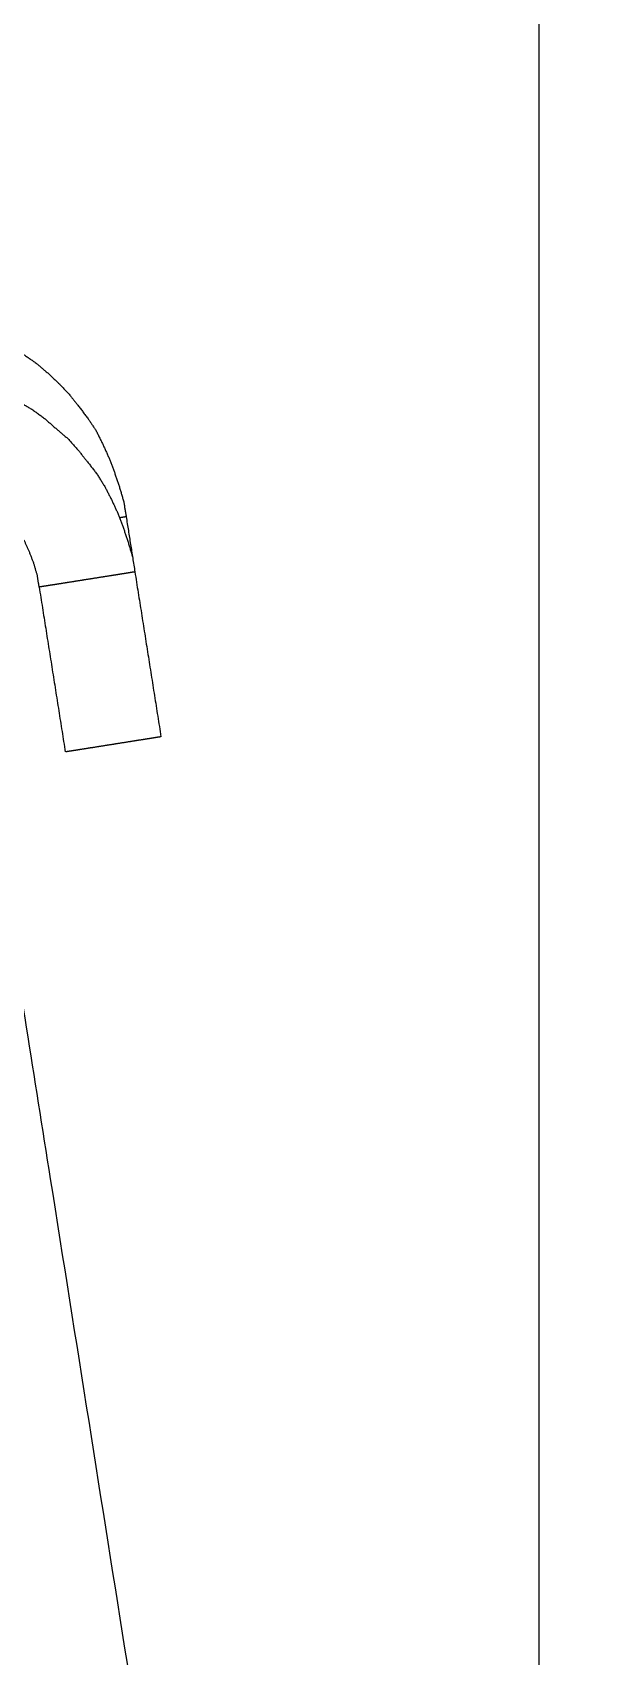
# Model space of a CAD drawing. Header units: inches. Extents: x 5516 to 5996, y -2506 to -2249.
# Drawn here: x 5687.65 to 5692.27, y -2476.66 to -2463.45 of the extents above; entities that cross this region are included whole.
import ezdxf

# ---------------------------------------------------------------- set-up
doc = ezdxf.new("R2010")
doc.units = ezdxf.units.IN
doc.header["$LTSCALE"] = 12
doc.header["$MEASUREMENT"] = 0
doc.layers.add('Make2D$Visible$Curves', color=18, linetype='Continuous', true_color=0x000000)
doc.layers.add('Make2D$Visible$DARK GREEN', color=98, linetype='Continuous', true_color=0x006300)

msp = doc.modelspace()

# ---------------------------------------------------------------- linework, layer by layer
at = {"layer": 'Make2D$Visible$Curves'}
msp.add_lwpolyline([(5691.77462, -2482.84271), (5691.77462, -2451.18383), (5692.77462, -2451.18383), (5692.77462, -2482.87769)], dxfattribs=at)
msp.add_open_spline([(5688.82526, -2479.24001), (5688.69194, -2478.39825), (5688.55861, -2477.55649), (5688.42529, -2476.71473), (5688.21723, -2475.40107), (5688.00916, -2474.08741), (5687.8011, -2472.77374), (5687.67074, -2471.95067), (5687.54038, -2471.1276), (5687.41001, -2470.30452)], degree=3, knots=[-4.70025561, -4.70025561, -4.70025561, -4.70025561, -2.14349243, -2.14349243, -2.14349243, 1.84661733, 1.84661733, 1.84661733, 4.34661733, 4.34661733, 4.34661733, 4.34661733], dxfattribs=at)
at = {"layer": 'Make2D$Visible$DARK GREEN'}
for points in [[(5686.16618, -2465.74516), (5686.28913, -2465.72986), (5686.41338, -2465.72272), (5686.53011, -2465.72095), (5686.65758, -2465.73419), (5686.78097, -2465.74808), (5686.90158, -2465.77077), (5687.0194, -2465.80226), (5687.13787, -2465.83782), (5687.25356, -2465.88219), (5687.36645, -2465.93535), (5687.47249, -2465.99796), (5687.57917, -2466.06464), (5687.68242, -2466.13605), (5687.77408, -2466.21347), (5687.86704, -2466.29905), (5687.95249, -2466.38999), (5688.02571, -2466.48287), (5688.10494, -2466.58734), (5688.17065, -2466.68559), (5688.22607, -2466.798), (5688.27741, -2466.91107), (5688.32059, -2467.02542), (5688.36035, -2467.1445), (5688.39603, -2467.26422), (5688.4154, -2467.38652)], [(5686.23721, -2466.19361), (5686.36081, -2466.18239), (5686.48505, -2466.17525), (5686.60178, -2466.17348), (5686.72861, -2466.18264), (5686.852, -2466.19653), (5686.97261, -2466.21922), (5687.09043, -2466.25071), (5687.20955, -2466.29035), (5687.32523, -2466.33471), (5687.43813, -2466.38788), (5687.54416, -2466.45049), (5687.6502, -2466.51309), (5687.75409, -2466.58858), (5687.8464, -2466.67008), (5687.93807, -2466.7475), (5688.02416, -2466.84252), (5688.09738, -2466.9354), (5688.17597, -2467.03579), (5688.24297, -2467.14219), (5688.29774, -2467.25053), (5688.34843, -2467.35952), (5688.39162, -2467.47387), (5688.43138, -2467.59295), (5688.46705, -2467.71267)], [(5687.70775, -2467.9583), (5687.69226, -2467.86046), (5687.66517, -2467.76863), (5687.62929, -2467.67401), (5687.59063, -2467.5882), (5687.53565, -2467.50497), (5687.48476, -2467.42109), (5687.42292, -2467.3473), (5687.3495, -2467.27952), (5687.27672, -2467.21583), (5687.20052, -2467.15685), (5687.11402, -2467.11205), (5687.02687, -2467.06316), (5686.93759, -2467.02715), (5686.84616, -2467.00402), (5686.74594, -2466.97811), (5686.65238, -2466.96785), (5686.5513, -2466.96296), (5686.45968, -2466.96494), (5686.36054, -2466.97228)], [(5688.4154, -2467.38652), (5688.40317, -2467.38846), (5688.38686, -2467.39104), (5688.36648, -2467.39427)], [(5688.4154, -2467.38652), (5688.48643, -2467.83497)], [(5688.48643, -2467.83497), (5688.47012, -2467.83756), (5688.44973, -2467.84078), (5688.42527, -2467.84466), (5688.39266, -2467.84982), (5688.35597, -2467.85564), (5688.31112, -2467.86274), (5688.2622, -2467.87049), (5688.2092, -2467.87888), (5688.15213, -2467.88792), (5688.09913, -2467.89632), (5688.04613, -2467.90471), (5687.99313, -2467.9131), (5687.94013, -2467.9215), (5687.89121, -2467.92925), (5687.84636, -2467.93635), (5687.8056, -2467.94281), (5687.77298, -2467.94797), (5687.74852, -2467.95185), (5687.72814, -2467.95507), (5687.71183, -2467.95766)], [(5688.48643, -2467.83497), (5688.69886, -2469.17625)], [(5687.70775, -2467.9583), (5687.92019, -2469.29958)], [(5688.69886, -2469.17625), (5688.68256, -2469.17883), (5688.66217, -2469.18206), (5688.63771, -2469.18593), (5688.6051, -2469.1911), (5688.5684, -2469.19691), (5688.52356, -2469.20401), (5688.47464, -2469.21176), (5688.42164, -2469.22016), (5688.36456, -2469.2292), (5688.31156, -2469.23759), (5688.25857, -2469.24598), (5688.20557, -2469.25438), (5688.15257, -2469.26277), (5688.10365, -2469.27052), (5688.0588, -2469.27762), (5688.01803, -2469.28408), (5687.98542, -2469.28925), (5687.96096, -2469.29312), (5687.94057, -2469.29635), (5687.92427, -2469.29893)]]:
    msp.add_open_spline(points, degree=1, dxfattribs=at)

doc.saveas('drawing.dxf')
